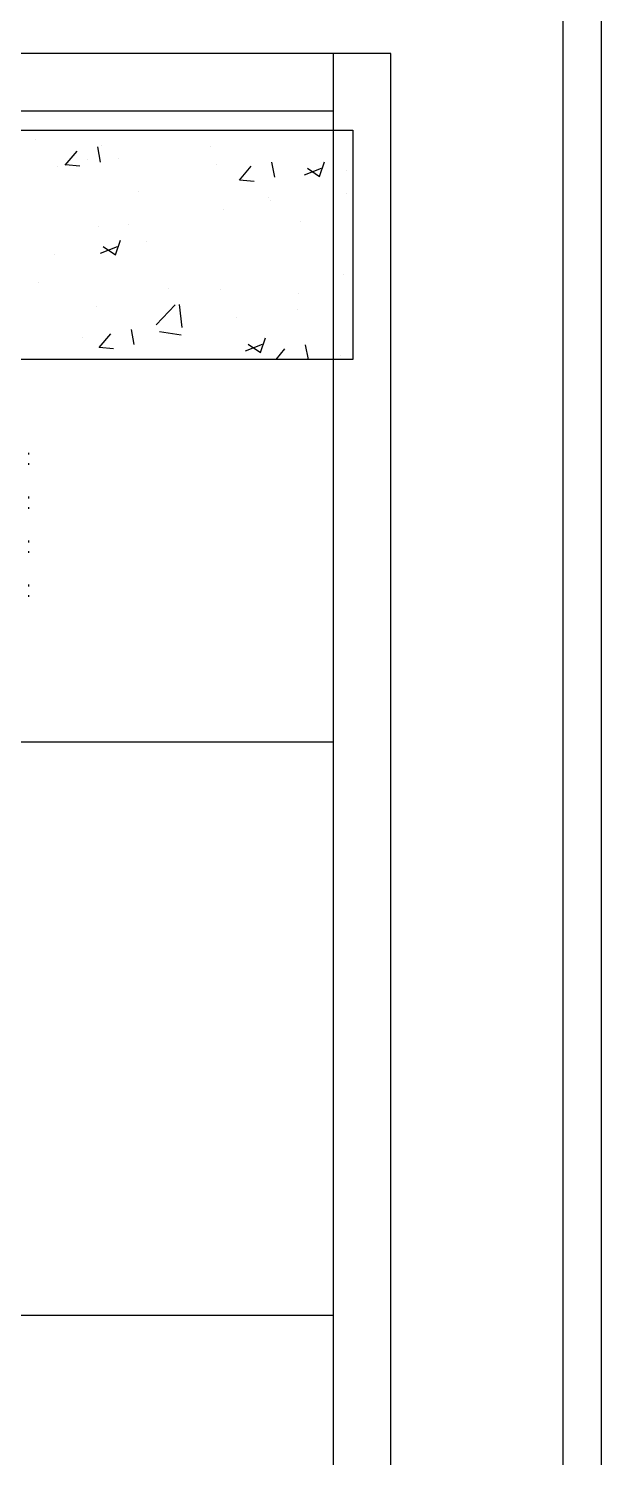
# Model space of a CAD drawing. Header units: inches. Extents: x 5877 to 13759, y 12099 to 29642.
# Drawn here: x 8379 to 8679, y 19991 to 20738 of the extents above; entities that cross this region are included whole.
import ezdxf

# ---------------------------------------------------------------- set-up
doc = ezdxf.new("R2010")
doc.units = ezdxf.units.IN
doc.header["$MEASUREMENT"] = 0
for name, color, linetype in [('A-FIN1', 6, 'Continuous'), ('A-FUR2', 6, 'Continuous'), ('A-PAT', 8, 'Continuous'), ('XR-NEW301$0$SEC-WAL-GRN', 3, 'Continuous')]:
    doc.layers.add(name, color=color, linetype=linetype)

msp = doc.modelspace()

# ---------------------------------------------------------------- linework, layer by layer
at = {"layer": 'A-FIN1', "color": 0, "ltscale": 200}
for p, q in [((8678.63, 19164.95), (8678.63, 22204.95)), ((8538.63, 19174.95), (8538.63, 20724.95)), ((6318.63, 20694.95), (8538.63, 20694.95))]:
    msp.add_line(p, q, dxfattribs=at)
at = {"layer": 'A-FUR2', "color": 0}
for p, q in [((7078.63, 20684.95), (8548.63, 20684.95)), ((8548.63, 20684.95), (8548.63, 20564.95)), ((8548.63, 20564.95), (7078.63, 20564.95))]:
    msp.add_line(p, q, dxfattribs=at)
for points, knots in [([(8379.19, 20516.18), (8379.19, 20516.14), (8379.19, 20516.07), (8379.19, 20515.68), (8379.19, 20515.39), (8379.19, 20515.25)], [0, 0, 0, 0, 0.478887, 0.739552, 1, 1, 1, 1]), ([(8379.19, 20510.73), (8379.19, 20510.59), (8379.19, 20510.3), (8379.19, 20509.91), (8379.19, 20509.84), (8379.19, 20509.8)], [0, 0, 0, 0, 0.260665, 0.521113, 1, 1, 1, 1]), ([(8379.19, 20493.18), (8379.19, 20493.14), (8379.19, 20493.07), (8379.19, 20492.68), (8379.19, 20492.39), (8379.19, 20492.25)], [0, 0, 0, 0, 0.478887, 0.739551, 1, 1, 1, 1]), ([(8379.19, 20487.73), (8379.19, 20487.59), (8379.19, 20487.3), (8379.19, 20486.91), (8379.19, 20486.84), (8379.19, 20486.8)], [0, 0, 0, 0, 0.260665, 0.521113, 1, 1, 1, 1]), ([(8379.19, 20470.18), (8379.19, 20470.14), (8379.19, 20470.07), (8379.19, 20469.68), (8379.19, 20469.39), (8379.19, 20469.25)], [0, 0, 0, 0, 0.478887, 0.739551, 1, 1, 1, 1]), ([(8379.19, 20464.73), (8379.19, 20464.59), (8379.19, 20464.3), (8379.19, 20463.91), (8379.19, 20463.84), (8379.19, 20463.8)], [0, 0, 0, 0, 0.260665, 0.521113, 1, 1, 1, 1]), ([(8379.19, 20447.18), (8379.19, 20447.14), (8379.19, 20447.07), (8379.19, 20446.68), (8379.19, 20446.39), (8379.19, 20446.25)], [0, 0, 0, 0, 0.478887, 0.739551, 1, 1, 1, 1]), ([(8379.19, 20441.73), (8379.19, 20441.59), (8379.19, 20441.3), (8379.19, 20440.91), (8379.19, 20440.84), (8379.19, 20440.8)], [0, 0, 0, 0, 0.260665, 0.521113, 1, 1, 1, 1])]:
    msp.add_open_spline(points, degree=3, knots=knots, dxfattribs=at)
at = {"layer": 'A-PAT', "color": 0}
for p, q in [((8538.63, 19184.95), (8538.63, 20564.95)), ((8370.99, 20364.95), (8538.63, 20364.95)), ((8289.69, 20064.95), (8538.63, 20064.95))]:
    msp.add_line(p, q, dxfattribs=at)
at = {"layer": 'XR-NEW301$0$SEC-WAL-GRN', "color": 0}
for p, q in [((8658.63, 19144.95), (8658.63, 22204.95)), ((8568.63, 20724.95), (6288.63, 20724.95)), ((8568.63, 20724.95), (6943.63, 20724.95)), ((8568.63, 19144.95), (8568.63, 20724.95))]:
    msp.add_line(p, q, dxfattribs=at)
at = {"layer": 'XR-NEW301$0$SEC-WAL-GRN', "color": 0, "linetype": 'Continuous'}
for p, q in [((8383.06, 20679.87), (8383.06, 20679.87)), ((8398.38, 20666.65), (8404.51, 20673.95)), ((8416.78, 20668.22), (8415.32, 20676.18)), ((8417.53, 20676.95), (8417.53, 20676.95)), ((8474.45, 20676.51), (8474.45, 20676.51)), ((8394.56, 20665.99), (8394.56, 20665.99)), ((8398.4, 20666.89), (8405.99, 20666.22)), ((8409.85, 20669.65), (8409.85, 20669.65)), ((8426.35, 20670.18), (8426.35, 20670.18)), ((8477.65, 20666.78), (8477.65, 20666.78)), ((8489.47, 20658.68), (8495.6, 20665.98)), ((8507.88, 20660.25), (8506.41, 20668.21)), ((8531.3, 20660.69), (8533.88, 20668.36)), ((8489.5, 20658.92), (8497.09, 20658.25)), ((8523.41, 20661.58), (8532.31, 20665)), ((8524.95, 20664.98), (8531.27, 20660.72)), ((8545.44, 20663.92), (8545.44, 20663.92)), ((8436.63, 20652.59), (8436.63, 20652.59)), ((8545.34, 20651.74), (8545.34, 20651.74)), ((8481.19, 20643.61), (8481.19, 20643.61)), ((8504.42, 20649.72), (8504.42, 20649.72)), ((8505.62, 20648.14), (8505.62, 20648.14)), ((8521.25, 20636.98), (8521.25, 20636.98)), ((8415.98, 20634.67), (8415.98, 20634.67)), ((8431.56, 20635.42), (8431.56, 20635.42)), ((8416.71, 20620.62), (8425.6, 20624.04)), ((8418.24, 20624.02), (8424.56, 20619.76)), ((8424.6, 20619.72), (8427.17, 20627.4)), ((8441.04, 20626.42), (8441.04, 20626.42)), ((8392.94, 20620.09), (8392.94, 20620.09)), ((8543.79, 20609.47), (8543.79, 20609.47)), ((8384.58, 20605.09), (8384.58, 20605.09)), ((8452.38, 20602.23), (8452.38, 20602.23)), ((8479.65, 20601.34), (8479.65, 20601.34)), ((8520.17, 20599.36), (8520.17, 20599.36)), ((8414.44, 20592.39), (8414.44, 20592.39)), ((8445.9, 20583.14), (8455.8, 20593.45)), ((8459.5, 20581.66), (8458.1, 20593.72)), ((8519.63, 20591.08), (8519.63, 20591.08)), ((8487.84, 20586.89), (8487.84, 20586.89)), ((8407.63, 20576.33), (8407.63, 20576.33)), ((8416, 20571.12), (8422.13, 20578.42)), ((8434.41, 20572.69), (8432.94, 20580.65)), ((8447.61, 20579.53), (8458.9, 20577.78)), ((8500.4, 20568.59), (8502.98, 20576.27)), ((8416.02, 20571.36), (8423.62, 20570.69)), ((8492.51, 20569.49), (8501.4, 20572.9)), ((8494.05, 20572.88), (8500.37, 20568.62)), ((8500.38, 20572.36), (8500.38, 20572.36)), ((8508.61, 20564.95), (8513.22, 20570.45)), ((8525.45, 20564.95), (8524.03, 20572.68)), ((8542.25, 20567.19), (8542.25, 20567.19))]:
    msp.add_line(p, q, dxfattribs=at)

doc.saveas('drawing.dxf')
